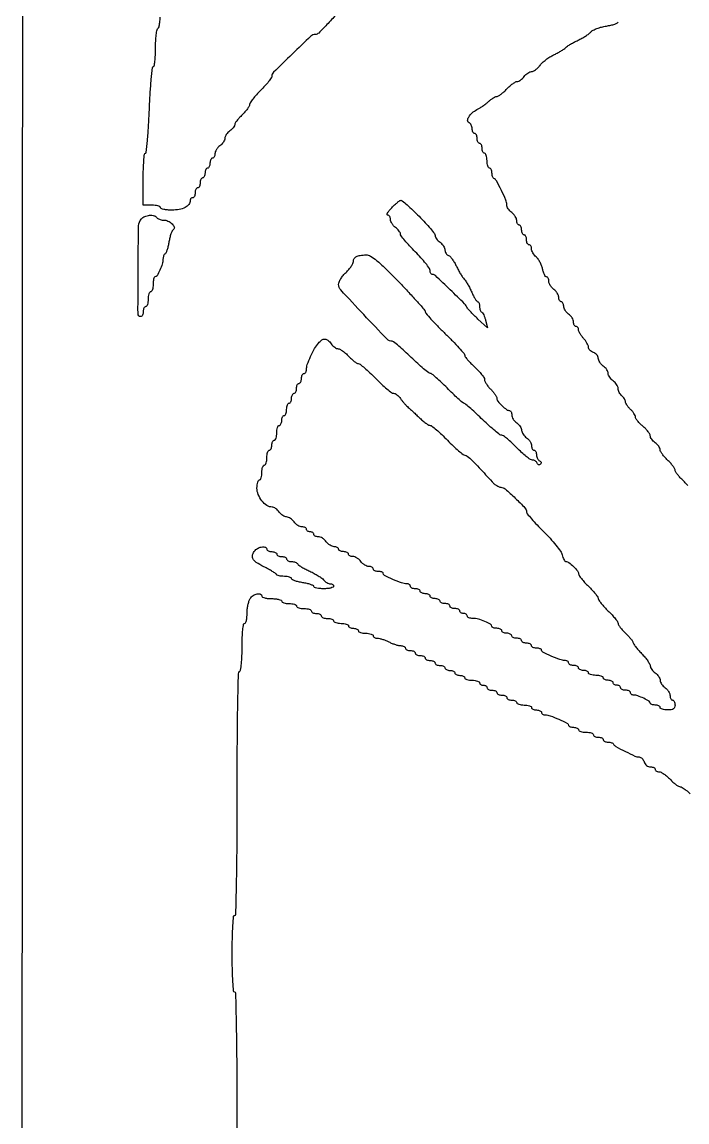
# Model space of a CAD drawing. Extents: x 70 to 555, y 314 to 2123.
# Drawn here: x 70 to 338.9, y 1218.5 to 1663 of the extents above; entities that cross this region are included whole.
import ezdxf

# ---------------------------------------------------------------- set-up
doc = ezdxf.new("R2010")
doc.units = 0

msp = doc.modelspace()

# ---------------------------------------------------------------- linework, layer by layer
for points in [[(70.501511, 1876.502276, 0.000005), (70.25038, 1712.125, 0.000282), (70.057133, 1509.856089, 0.000098), (70, 1218.5, 0.000098), (70.057133, 927.143911, 0.000282)], [(70.25038, 724.875, 0.000005), (70.501511, 560.497724, 0.413763)], [(197.426547, 1666.544268, -0.009033), (193.767175, 1662.505431, -0.008613), (189.953816, 1658.584073, -0.198065), (188.537205, 1658, 0.191099), (186.82822, 1657.322074, 0.003107), (179.218244, 1650.067376, 0.003008), (171.681464, 1642.704432, 0.200381), (171, 1641.07229, -0.157372), (170.789035, 1640.418614, -0.012596), (169.678125, 1638.955939, -0.016056), (168.223718, 1637.253041, -0.011609), (166.5, 1635.447368, 0.013254), (164.776489, 1633.629978, 0.017856), (163.321875, 1631.891307, 0.015032), (162.226467, 1630.391787, 0.151351), (162, 1629.660775, -0.132166), (161.819013, 1628.988037, -0.024774), (161.11875, 1627.907828, -0.024967), (160.148531, 1626.694748, -0.020571), (159, 1625.5, 0.017529), (157.851277, 1624.319506, 0.022289), (156.88125, 1623.14929, 0.021041), (156.170358, 1622.122322, 0.141792), (156, 1621.533668, -0.128273), (155.864866, 1621.015588, -0.039501), (155.4125, 1620.338891, -0.036605), (154.765392, 1619.632183, -0.032936), (154, 1619, 0.046192), (153.234835, 1618.333162, 0.043436), (152.5875, 1617.524124, 0.046457), (152.142914, 1616.700861, 0.100918), (152, 1616, -0.100918), (151.857086, 1615.299139, -0.046457), (151.4125, 1614.475876, -0.043436), (150.765165, 1613.666838, -0.046192), (150, 1613, 0.052224), (149.234851, 1612.316802, 0.045499), (148.5875, 1611.459276, 0.047927), (148.144747, 1610.565449, 0.091287), (148, 1609.779241, -0.054248), (147.925933, 1609.098578, -0.073949), (147.70625, 1608.522652, -0.093597), (147.381567, 1608.136147, -0.173062), (147, 1608, 0.191087), (146.618118, 1607.848523, 0.088204), (146.29375, 1607.4125, 0.068025), (146.073693, 1606.765418, 0.048028), (146, 1606, -0.048028), (145.926307, 1605.234582, -0.068025), (145.70625, 1604.5875, -0.088204), (145.381882, 1604.151477, -0.191087), (145, 1604, 0.191087), (144.618118, 1603.848523, 0.088204), (144.29375, 1603.4125, 0.068025), (144.073693, 1602.765418, 0.048028), (144, 1602, -0.048028), (143.926307, 1601.234582, -0.068025), (143.70625, 1600.5875, -0.088204), (143.381882, 1600.151477, -0.191087), (143, 1600, 0.191087), (142.618118, 1599.848523, 0.088204), (142.29375, 1599.4125, 0.068025), (142.073693, 1598.765418, 0.048028), (142, 1598, -0.048028), (141.926307, 1597.234582, -0.068025), (141.70625, 1596.5875, -0.088204), (141.381882, 1596.151477, -0.191087), (141, 1596, 0.191087), (140.618118, 1595.848523, 0.088204), (140.29375, 1595.4125, 0.068025), (140.073693, 1594.765418, 0.048028), (140, 1594, -0.048028), (139.926307, 1593.234582, -0.068025), (139.70625, 1592.5875, -0.088204), (139.381882, 1592.151477, -0.191087), (139, 1592, 0.106313), (138.618459, 1591.917947, 0.099376), (138.29375, 1591.685268, 0.096076), (138.076077, 1591.337584, 0.09221), (138, 1590.928571, -0.168433), (137.454438, 1589.354992, -0.104597), (135.937696, 1588.090641, -0.076775), (133.567632, 1587.270329, -0.04502), (130.571429, 1587, -0.020614), (128.819271, 1587.07227, -0.03324), (127.342857, 1587.29375, -0.036106), (126.269099, 1587.611297, -0.312373), (126, 1588, 0.277684), (125.767902, 1588.385692, 0.052312), (124.971875, 1588.70625, 0.042582), (123.841111, 1588.927458, 0.027026), (122.5, 1589), (119, 1589), (119, 1599.5, -0.007846), (119.063177, 1603.52597, -0.013022), (119.25804, 1606.915625, -0.006627), (119.526733, 1609.684997, -0.382357), (119.878433, 1610, 0.384844), (120.247919, 1610.333832, 0.002426), (120.712986, 1615.140625, 0.007795), (121.143219, 1620.789903, 0.004696), (121.485924, 1627.5, -0.004771), (121.829641, 1634.21009, -0.007919), (122.262996, 1639.859375, -0.002503), (122.732204, 1644.661304, -0.384527), (123.107491, 1645, 0.364812), (123.461216, 1645.297707, 0.013047), (123.737825, 1647.185789, 0.018588), (123.935752, 1649.588114, 0.011259), (124, 1652.440983, -0.012539), (124.072633, 1655.336795, -0.018327), (124.29375, 1657.877725, -0.014001), (124.605685, 1659.92157, -0.21256), (125, 1660.5, 0.204655), (125.392727, 1661.057756, 0.017258), (125.70625, 1662.828525, 0.020711), (125.927252, 1665.046572, 0.014475)], [(339.11875, 1475.684669, 0.023583), (338.148659, 1476.84317, 0.018793), (337, 1478, -0.019649), (335.851395, 1479.16074, -0.024342), (334.88125, 1480.330998, -0.023816), (334.177485, 1481.368844, -0.137928), (334, 1482, 0.137928), (333.822515, 1482.631156, 0.023816), (333.11875, 1483.669002, 0.024342), (332.148605, 1484.83926, 0.019649), (331, 1486, -0.022526), (329.851562, 1487.174, -0.026729), (328.88125, 1488.384005, -0.027097), (328.186019, 1489.472788, -0.129236), (328, 1490.180451, 0.11021), (327.85928, 1490.811118, 0.044503), (327.4125, 1491.577131, 0.041233), (326.765221, 1492.346572, 0.041141), (326, 1493, -0.040171), (325.234764, 1493.650883, -0.040757), (324.5875, 1494.412814, -0.044039), (324.14021, 1495.168028, -0.11214), (324, 1495.785319, 0.136142), (323.811725, 1496.463967, 0.029614), (323.11875, 1497.475902, 0.028795), (322.14842, 1498.588417, 0.024124), (321, 1499.653454, -0.022589), (319.851495, 1500.712033, -0.027544), (318.88125, 1501.805249, -0.027911), (318.184344, 1502.791845, -0.140714), (318, 1503.433906, 0.109971), (317.865086, 1504.039896, 0.034981), (317.4125, 1504.85272, 0.032994), (316.765392, 1505.714721, 0.031339), (316, 1506.5, -0.030542), (315.234592, 1507.282795, -0.032529), (314.5875, 1508.137424, -0.034438), (314.134173, 1508.939965, -0.111796), (314, 1509.532543, 0.0946), (313.893554, 1510.090122, 0.042261), (313.559375, 1510.761668, 0.039829), (313.073935, 1511.433322, 0.043183), (312.5, 1512, -0.056861), (311.925964, 1512.598578, -0.043468), (311.440625, 1513.365887, -0.044536), (311.109281, 1514.176357, -0.07491), (311, 1514.901685, 0.096415), (310.856175, 1515.640612, 0.04722), (310.4125, 1516.495244, 0.044434), (309.765151, 1517.325868, 0.048899), (309, 1518, -0.046192), (308.234835, 1518.666838, -0.043436), (307.5875, 1519.475876, -0.046457), (307.142914, 1520.299139, -0.100918), (307, 1521, 0.100918), (306.857086, 1521.700861, 0.046457), (306.4125, 1522.524124, 0.043436), (305.765165, 1523.333162, 0.046192), (305, 1524, -0.0504), (304.234852, 1524.678211, -0.044936), (303.5875, 1525.520929, -0.047569), (303.144266, 1526.393169, -0.094047), (303, 1527.153372, 0.105456), (302.850305, 1527.855226, 0.071509), (302.4125, 1528.548833, 0.06739), (301.76448, 1529.129225, 0.072249), (301, 1529.5, -0.062505), (300.235328, 1529.852713, -0.063821), (299.5875, 1530.381423, -0.070382), (299.148819, 1530.998119, -0.120013), (299, 1531.609201, 0.09433), (298.864181, 1532.322709, 0.032113), (298.4125, 1533.281122, 0.030593), (297.765401, 1534.300127, 0.030779), (297, 1535.230375, -0.027562), (296.234554, 1536.148584, -0.028874), (295.5875, 1537.131751, -0.030131), (295.132703, 1538.04033, -0.101307), (295, 1538.688561, 0.07466), (294.92476, 1539.189641, 0.088576), (294.70625, 1539.614765, 0.100668), (294.381353, 1539.898958, 0.130232), (294, 1540, -0.173062), (293.618433, 1540.136147, -0.093597), (293.29375, 1540.522652, -0.073949), (293.074067, 1541.098578, -0.054248), (293, 1541.779241, 0.091287), (292.855253, 1542.565449, 0.047927), (292.4125, 1543.459276, 0.045499), (291.765149, 1544.316802, 0.052224), (291, 1545, -0.052224), (290.234851, 1545.683198, -0.045499), (289.5875, 1546.540724, -0.047927), (289.144747, 1547.434551, -0.091287), (289, 1548.220759, 0.054248), (288.925933, 1548.901422, 0.073949), (288.70625, 1549.477348, 0.093597), (288.381567, 1549.863853, 0.173062), (288, 1550, -0.173062), (287.618433, 1550.136147, -0.093597), (287.29375, 1550.522652, -0.073949), (287.074067, 1551.098578, -0.054248), (287, 1551.779241, 0.091287), (286.855253, 1552.565449, 0.047927), (286.4125, 1553.459276, 0.045499), (285.765149, 1554.316802, 0.052224), (285, 1555, -0.052224), (284.234851, 1555.683198, -0.045499), (283.5875, 1556.540724, -0.047927), (283.144747, 1557.434551, -0.091287), (283, 1558.220759, 0.049765), (282.932066, 1558.901616, 0.069753), (282.72959, 1559.477348, 0.089912), (282.430896, 1559.864768, 0.185758), (282.079455, 1560, -0.239408), (281.678316, 1560.20375, -0.041233), (281.219697, 1560.954411, -0.037074), (280.785712, 1562.004514, -0.025401), (280.445297, 1563.249059, 0.038102), (280.035158, 1564.611666, 0.029706), (279.393217, 1566.019064, 0.030498), (278.632612, 1567.264384, 0.061846), (277.865842, 1568.116354, -0.044399), (277.151902, 1568.856162, -0.039478), (276.548091, 1569.738841, -0.041604), (276.132956, 1570.625525, -0.088912), (276, 1571.367295, 0.059344), (275.925629, 1571.991699, 0.078271), (275.70625, 1572.520393, 0.096675), (275.381426, 1572.874498, 0.160289), (275, 1573, -0.191087), (274.618118, 1573.151477, -0.088204), (274.29375, 1573.5875, -0.068025), (274.073693, 1574.234582, -0.048028), (274, 1575, 0.048028), (273.926307, 1575.765418, 0.068025), (273.70625, 1576.4125, 0.088204), (273.381882, 1576.848523, 0.191087), (273, 1577, -0.191087), (272.618118, 1577.151477, -0.088204), (272.29375, 1577.5875, -0.068025), (272.073693, 1578.234582, -0.048028), (272, 1579, 0.048028), (271.926307, 1579.765418, 0.068025), (271.70625, 1580.4125, 0.088204), (271.381882, 1580.848523, 0.191087), (271, 1581, -0.173062), (270.618433, 1581.136147, -0.093597), (270.29375, 1581.522652, -0.073949), (270.074067, 1582.098578, -0.054248), (270, 1582.779241, 0.091287), (269.855253, 1583.565449, 0.047927), (269.4125, 1584.459276, 0.045499), (268.765149, 1585.316802, 0.052224), (268, 1586, -0.049662), (267.234851, 1586.676203, -0.044694), (266.5875, 1587.512965, -0.047404), (266.144054, 1588.37653, -0.0952), (266, 1589.126258, 0.101034), (265.598614, 1591.092378, 0.013279), (263.815708, 1594.986854, 0.010525), (261.823671, 1598.842051, 0.165125), (260.75, 1599.833333, -0.15923), (260.461515, 1600.093607, -0.049842), (260.220312, 1600.631771, -0.044078), (260.055268, 1601.325242, -0.036404), (260, 1602.083333, 0.050201), (259.926177, 1602.816758, 0.070178), (259.70625, 1603.436979, 0.090315), (259.38175, 1603.854207, 0.184457), (259, 1604, -0.254951), (258.615738, 1604.209557, -0.06271), (258.29375, 1604.88125, -0.048861), (258.072766, 1605.850749, -0.031626), (258, 1607, 0.031626), (257.927234, 1608.149251, 0.048861), (257.70625, 1609.11875, 0.06271), (257.384262, 1609.790443, 0.254951), (257, 1610, -0.191087), (256.618118, 1610.151477, -0.088204), (256.29375, 1610.5875, -0.068025), (256.073693, 1611.234582, -0.048028), (256, 1612, 0.048028), (255.926307, 1612.765418, 0.068025), (255.70625, 1613.4125, 0.088204), (255.381882, 1613.848523, 0.191087), (255, 1614, -0.191087), (254.618118, 1614.151477, -0.088204), (254.29375, 1614.5875, -0.068025), (254.073693, 1615.234582, -0.048028), (254, 1616, 0.048028), (253.926307, 1616.765418, 0.068025), (253.70625, 1617.4125, 0.088204), (253.381882, 1617.848523, 0.191087), (253, 1618, -0.184457), (252.61825, 1618.145793, -0.090315), (252.29375, 1618.563021, -0.070178), (252.073823, 1619.183242, -0.050201), (252, 1619.916667, 0.060526), (251.90684, 1620.683438, 0.060898), (251.632813, 1621.403899, 0.066887), (251.228216, 1621.972225, 0.117948), (250.75, 1622.288097, -0.3227), (250.158549, 1623.157143, -0.127667), (250.581684, 1624.62482, -0.078237), (251.972484, 1626.307185, -0.063672), (253.908946, 1627.622521, 0.023636), (254.930727, 1628.203156, 0.011259), (256.190371, 1629.040248, 0.011133), (257.469995, 1629.975823, 0.015531), (258.568396, 1630.872521, -0.02019), (259.585203, 1631.68694, -0.023394), (260.616995, 1632.375053, -0.023308), (261.533098, 1632.869336, -0.112516), (262.106396, 1633, 0.143438), (262.691372, 1633.171341, 0.021659), (263.700256, 1633.88125, 0.022803), (264.847055, 1634.851285, 0.01794), (266, 1636, -0.022526), (267.174, 1637.148438, -0.026729), (268.384005, 1638.11875, -0.027097), (269.472788, 1638.813981, -0.129236), (270.180451, 1639, 0.11021), (270.811118, 1639.14072, 0.044503), (271.577131, 1639.5875, 0.041233), (272.346572, 1640.234779, 0.041141), (273, 1641, -0.045732), (273.665606, 1641.765168, -0.043254), (274.471003, 1642.4125, -0.046309), (275.288984, 1642.857257, -0.101714), (275.983411, 1643, 0.118386), (276.707145, 1643.173796, 0.040662), (277.630565, 1643.743298, 0.0377), (278.584581, 1644.562098, 0.035524), (279.425536, 1645.530376, -0.045049), (280.409729, 1646.620976, -0.022988), (281.821291, 1647.811449, -0.022639), (283.400342, 1648.913661, -0.031445), (284.912884, 1649.742436, 0.013271), (286.381293, 1650.478993, 0.012786), (287.827175, 1651.301178, 0.012814), (289.062956, 1652.090209, 0.044642), (289.796646, 1652.687278, -0.045787), (290.536492, 1653.28655, -0.0127), (291.800263, 1654.085752, -0.012711), (293.283743, 1654.92156, -0.013005), (294.796646, 1655.674245, 0.018563), (296.324493, 1656.455667, 0.016501), (297.852765, 1657.377769, 0.016797), (299.172471, 1658.29911, 0.047873), (300, 1659.05281, -0.090634), (300.894497, 1659.737962, -0.027883), (302.454687, 1660.429307, -0.026881), (304.321572, 1661.022414, -0.026508), (306.25, 1661.415056, 0.018159), (308.070341, 1661.754156, 0.02829), (309.604688, 1662.190472, 0.027303), (310.743882, 1662.656362, 0.289719), (311, 1663.061273, -0.157165)], [(156.941326, 1195.600093, 0.001281), (157, 1218.5, 0.001281), (156.941326, 1241.399907, 0.00348), (156.745238, 1257.625, 0.00067), (156.482161, 1270.528202, 0.407864), (156, 1271, -0.388296), (155.55227, 1271.409436, -0.006216), (155.266129, 1275.125, -0.011297), (155.062666, 1279.98585, -0.00481), (155, 1286.5, -0.00481), (155.062666, 1293.01415, -0.011297), (155.266129, 1297.875, -0.006216), (155.55227, 1301.590564, -0.388296), (156, 1302, 0.407348), (156.480953, 1302.469784, 0.000767), (156.744892, 1314.485246, 0.003729), (156.941204, 1329.617558, 0.001379), (157, 1350.940983, -0.001421), (157.06008, 1372.075596, -0.003622), (157.258265, 1387.401828, -0.000822), (157.526048, 1399.672883, -0.253681), (158, 1400.5, 0.223356), (158.398282, 1401.110938, 0.009784), (158.707154, 1403.701799, 0.014948), (158.927807, 1406.885615, 0.009825), (159, 1410.559017, -0.00864), (159.066269, 1414.39355, -0.017744), (159.27648, 1417.389754, -0.013538), (159.576531, 1419.639273, -0.368182), (160, 1420, 0.296309), (160.387166, 1420.251525, 0.043614), (160.70625, 1421.178986, 0.03755), (160.927614, 1422.475419, 0.023517), (161, 1424.013569, -0.027091), (161.09122, 1425.695926, -0.023892), (161.364411, 1427.431666, -0.024618), (161.763263, 1428.973675, -0.064065), (162.240547, 1430.013569, -0.107029), (163.443794, 1431.250752, -0.095714), (165.099211, 1431.941324, -0.14643), (166.439328, 1431.825209, -0.307577), (167, 1431, 0.295869), (167.251055, 1430.612873, 0.04382), (168.175, 1430.29375, 0.037669), (169.467056, 1430.07239, 0.023598), (171, 1430, -0.023598), (172.532944, 1429.92761, -0.037669), (173.825, 1429.70625, -0.04382), (174.748945, 1429.387127, -0.295869), (175, 1429, 0.254951), (175.209557, 1428.615738, 0.06271), (175.88125, 1428.29375, 0.048861), (176.850749, 1428.072766, 0.031626), (178, 1428, -0.031626), (179.149251, 1427.927234, -0.048861), (180.11875, 1427.70625, -0.06271), (180.790443, 1427.384262, -0.254951), (181, 1427, 0.254951), (181.209557, 1426.615738, 0.06271), (181.88125, 1426.29375, 0.048861), (182.850749, 1426.072766, 0.031626), (184, 1426, -0.031626), (185.149251, 1425.927234, -0.048861), (186.11875, 1425.70625, -0.06271), (186.790443, 1425.384262, -0.254951), (187, 1425, 0.191087), (187.151477, 1424.618118, 0.088204), (187.5875, 1424.29375, 0.068025), (188.234582, 1424.073693, 0.048028), (189, 1424, -0.048028), (189.765418, 1423.926307, -0.068025), (190.4125, 1423.70625, -0.088204), (190.848523, 1423.381882, -0.191087), (191, 1423, 0.226478), (191.182831, 1422.617064, 0.074992), (191.734375, 1422.29375, 0.057076), (192.542644, 1422.073116, 0.038131), (193.5, 1422, -0.038131), (194.457356, 1421.926884, -0.057076), (195.265625, 1421.70625, -0.074992), (195.817169, 1421.382936, -0.226478), (196, 1421, 0.254951), (196.209557, 1420.615738, 0.06271), (196.88125, 1420.29375, 0.048861), (197.850749, 1420.072766, 0.031626), (199, 1420, -0.031626), (200.149251, 1419.927234, -0.048861), (201.11875, 1419.70625, -0.06271), (201.790443, 1419.384262, -0.254951), (202, 1419, 0.191087), (202.151477, 1418.618118, 0.088204), (202.5875, 1418.29375, 0.068025), (203.234582, 1418.073693, 0.048028), (204, 1418, -0.048028), (204.765418, 1417.926307, -0.068025), (205.4125, 1417.70625, -0.088204), (205.848523, 1417.381882, -0.191087), (206, 1417, 0.254951), (206.209557, 1416.615738, 0.06271), (206.88125, 1416.29375, 0.048861), (207.850749, 1416.072766, 0.031626), (209, 1416, -0.031626), (210.149251, 1415.927234, -0.048861), (211.11875, 1415.70625, -0.06271), (211.790443, 1415.384262, -0.254951), (212, 1415, 0.170265), (212.133974, 1414.617977, 0.093877), (212.514062, 1414.29194, 0.074587), (213.080567, 1414.070324, 0.055175), (213.75, 1413.993839, -0.057552), (214.617584, 1413.890549, -0.020209), (215.827328, 1413.550673, -0.019755), (217.13926, 1413.066113, -0.021857), (218.364307, 1412.493839, 0.023547), (219.599296, 1411.921992, 0.020468), (220.941146, 1411.438815, 0.020972), (222.192688, 1411.102174, 0.055262), (223.114307, 1411, -0.05106), (223.83584, 1410.926125, -0.071004), (224.446078, 1410.70625, -0.091079), (224.856351, 1410.381705, -0.181939), (225, 1410, 0.191087), (225.151477, 1409.618118, 0.088204), (225.5875, 1409.29375, 0.068025), (226.234582, 1409.073693, 0.048028), (227, 1409, -0.048028), (227.765418, 1408.926307, -0.068025), (228.4125, 1408.70625, -0.088204), (228.848523, 1408.381882, -0.191087), (229, 1408, 0.191087), (229.151477, 1407.618118, 0.088204), (229.5875, 1407.29375, 0.068025), (230.234582, 1407.073693, 0.048028), (231, 1407, -0.048028), (231.765418, 1406.926307, -0.068025), (232.4125, 1406.70625, -0.088204), (232.848523, 1406.381882, -0.191087), (233, 1406, 0.191087), (233.151477, 1405.618118, 0.088204), (233.5875, 1405.29375, 0.068025), (234.234582, 1405.073693, 0.048028), (235, 1405, -0.048028), (235.765418, 1404.926307, -0.068025), (236.4125, 1404.70625, -0.088204), (236.848523, 1404.381882, -0.191087), (237, 1404, 0.191087), (237.151477, 1403.618118, 0.088204), (237.5875, 1403.29375, 0.068025), (238.234582, 1403.073693, 0.048028), (239, 1403, -0.048028), (239.765418, 1402.926307, -0.068025), (240.4125, 1402.70625, -0.088204), (240.848523, 1402.381882, -0.191087), (241, 1402, 0.191087), (241.151477, 1401.618118, 0.088204), (241.5875, 1401.29375, 0.068025), (242.234582, 1401.073693, 0.048028), (243, 1401, -0.048028), (243.765418, 1400.926307, -0.068025), (244.4125, 1400.70625, -0.088204), (244.848523, 1400.381882, -0.191087), (245, 1400, 0.191087), (245.151477, 1399.618118, 0.088204), (245.5875, 1399.29375, 0.068025), (246.234582, 1399.073693, 0.048028), (247, 1399, -0.048028), (247.765418, 1398.926307, -0.068025), (248.4125, 1398.70625, -0.088204), (248.848523, 1398.381882, -0.191087), (249, 1398, 0.254951), (249.209557, 1397.615738, 0.06271), (249.88125, 1397.29375, 0.048861), (250.850749, 1397.072766, 0.031626), (252, 1397, -0.031626), (253.149251, 1396.927234, -0.048861), (254.11875, 1396.70625, -0.06271), (254.790443, 1396.384262, -0.254951), (255, 1396, 0.148195), (255.115568, 1395.618646, 0.098894), (255.440625, 1395.29375, 0.082425), (255.926543, 1395.074694, 0.064853), (256.5, 1395, -0.064853), (257.073457, 1394.925306, -0.082425), (257.559375, 1394.70625, -0.098894), (257.884432, 1394.381354, -0.148195), (258, 1394, 0.191087), (258.151477, 1393.618118, 0.088204), (258.5875, 1393.29375, 0.068025), (259.234582, 1393.073693, 0.048028), (260, 1393, -0.048028), (260.765418, 1392.926307, -0.068025), (261.4125, 1392.70625, -0.088204), (261.848523, 1392.381882, -0.191087), (262, 1392, 0.191087), (262.151477, 1391.618118, 0.088204), (262.5875, 1391.29375, 0.068025), (263.234582, 1391.073693, 0.048028), (264, 1391, -0.048028), (264.765418, 1390.926307, -0.068025), (265.4125, 1390.70625, -0.088204), (265.848523, 1390.381882, -0.191087), (266, 1390, 0.191087), (266.151477, 1389.618118, 0.088204), (266.5875, 1389.29375, 0.068025), (267.234582, 1389.073693, 0.048028), (268, 1389, -0.048028), (268.765418, 1388.926307, -0.068025), (269.4125, 1388.70625, -0.088204), (269.848523, 1388.381882, -0.191087), (270, 1388, 0.254951), (270.209557, 1387.615738, 0.06271), (270.88125, 1387.29375, 0.048861), (271.850749, 1387.072766, 0.031626), (273, 1387, -0.031626), (274.149251, 1386.927234, -0.048861), (275.11875, 1386.70625, -0.06271), (275.790443, 1386.384262, -0.254951), (276, 1386, 0.191087), (276.151477, 1385.618118, 0.088204), (276.5875, 1385.29375, 0.068025), (277.234582, 1385.073693, 0.048028), (278, 1385, -0.048028), (278.765418, 1384.926307, -0.068025), (279.4125, 1384.70625, -0.088204), (279.848523, 1384.381882, -0.191087), (280, 1384, 0.147557), (280.115047, 1383.618648, 0.09899), (280.43861, 1383.29375, 0.082645), (280.922317, 1383.074712, 0.065165), (281.49314, 1383, -0.087603), (283.550646, 1382.636724, -0.017411), (287.028085, 1381.230264, -0.01085), (290.482532, 1379.60036, -0.284374), (291, 1378.7641, 0.233749), (291.144808, 1378.471274, 0.071963), (291.5875, 1378.224454, 0.054933), (292.234036, 1378.055794, 0.036372), (293, 1378, -0.048028), (293.765418, 1377.926307, -0.068025), (294.4125, 1377.70625, -0.088204), (294.848523, 1377.381882, -0.191087), (295, 1377, 0.254951), (295.209557, 1376.615738, 0.06271), (295.88125, 1376.29375, 0.048861), (296.850749, 1376.072766, 0.031626), (298, 1376, -0.031626), (299.149251, 1375.927234, -0.048861), (300.11875, 1375.70625, -0.06271), (300.790443, 1375.384262, -0.254951), (301, 1375, 0.191087), (301.151477, 1374.618118, 0.088204), (301.5875, 1374.29375, 0.068025), (302.234582, 1374.073693, 0.048028), (303, 1374, -0.048028), (303.765418, 1373.926307, -0.068025), (304.4125, 1373.70625, -0.088204), (304.848523, 1373.381882, -0.191087), (305, 1373, 0.184457), (305.145793, 1372.61825, 0.090315), (305.563021, 1372.29375, 0.070178), (306.183242, 1372.073823, 0.050201), (306.916667, 1372, -0.036404), (307.674758, 1371.944732, -0.044078), (308.368229, 1371.779687, -0.049842), (308.906393, 1371.538485, -0.15923), (309.166667, 1371.25, 0.163658), (310.075431, 1370.260047, 0.008668), (313.917228, 1368.228826, 0.010876), (317.774161, 1366.378687, 0.106783), (319.527113, 1366, -0.130057), (320.086022, 1365.852119, -0.068833), (320.65862, 1365.4125, -0.061118), (321.157655, 1364.76482, -0.05683), (321.5, 1364, 0.081113), (321.887511, 1363.235622, 0.069591), (322.516015, 1362.5875, 0.071315), (323.281172, 1362.149993, 0.094537), (324.067388, 1362, -0.04977), (324.806935, 1361.926202, -0.069758), (325.432295, 1361.70625, -0.089917), (325.853109, 1361.381774, -0.185742), (326, 1361, 0.157245), (326.122988, 1360.618598, 0.097302), (326.469645, 1360.29375, 0.079313), (326.987407, 1360.074449, 0.060662), (327.59879, 1360, -0.11967), (328.397713, 1359.806008, -0.030479), (329.551147, 1359.11875, -0.029295), (330.809723, 1358.14827, -0.026005), (332, 1357, 0.021338), (333.171849, 1355.848207, 0.025296), (334.375416, 1354.867907, 0.02537), (335.456275, 1354.156346, 0.125101), (336.15121, 1353.954578, -0.141027), (336.911166, 1353.707898, -0.015212), (338.425668, 1352.61637, -0.017727), (340.178101, 1351.168943, -0.013398)]]:
    msp.add_lwpolyline(points, format="xyb")
for points in [[(230.518519, 1584.518519, -0.009319), (233.001687, 1581.941025, -0.013371), (235.096065, 1579.559755, -0.009162), (236.733667, 1577.519379, -0.166), (237, 1576.739278, 0.114829), (237.139465, 1576.140015, 0.043362), (237.5875, 1575.399289, 0.040084), (238.234741, 1574.64746, 0.038861), (239, 1574, -0.049322), (239.76515, 1573.324722, -0.044579), (240.4125, 1572.490704, -0.047323), (240.856047, 1571.631132, -0.09574), (241, 1570.88623, 0.077811), (241.106487, 1570.2061, 0.065114), (241.418426, 1569.544637, 0.066742), (241.879854, 1569.001227, 0.092036), (242.424428, 1568.667373, -0.116093), (243.088449, 1568.215467, -0.02671), (243.955548, 1567.162033, -0.026204), (244.847504, 1565.809118, -0.022958), (245.636488, 1564.310384, 0.013335), (246.419819, 1562.750291, 0.012828), (247.294914, 1561.213552, 0.012861), (248.135206, 1559.899766, 0.044625), (248.771903, 1559.118728, -0.048648), (249.401413, 1558.333719, -0.014032), (250.216116, 1557.006766, -0.013973), (251.055115, 1555.451154, -0.014464), (251.795743, 1553.868728, 0.015545), (252.493402, 1552.386465, 0.022933), (253.203913, 1551.136439, 0.019665), (253.852844, 1550.192039, 0.236632), (254.2359, 1550, -0.227011), (254.528517, 1549.859927, -0.074773), (254.775546, 1549.436979, -0.056918), (254.944137, 1548.817312, -0.038), (255, 1548.083333, 0.041109), (255.062428, 1547.325314, 0.048796), (255.248304, 1546.631771, 0.055888), (255.520759, 1546.096771, 0.15433), (255.845291, 1545.833333, -0.161226), (256.21725, 1545.523001, -0.028731), (256.656006, 1544.716667, -0.028459), (257.077658, 1543.673071, -0.02229), (257.418165, 1542.5), (258.145748, 1539.5), (254.336737, 1543, -0.006554), (252.850196, 1544.402319, -0.008655), (251.535115, 1545.720747, -0.006549), (250.472967, 1546.852409, -0.080017), (250.148123, 1547.347222, 0.092067), (248.87551, 1549.188154, 0.003849), (243.15199, 1554.789682, 0.002226), (237.128511, 1560.543174, 0.191808), (235.981481, 1561, -0.158238), (235.607135, 1561.121514, -0.097102), (235.28831, 1561.464125, -0.078973), (235.073046, 1561.975786, -0.060228), (235, 1562.58, 0.15511), (234.710643, 1563.490304, 0.013509), (233.2375, 1565.458375, 0.016738), (231.298186, 1567.746637, 0.012221), (229, 1570.16, -0.009302), (226.701292, 1572.545871, -0.013351), (224.7625, 1574.749777, -0.009137), (223.246273, 1576.63818, -0.166062), (223, 1577.359241, 0.120964), (222.862382, 1577.919759, 0.041694), (222.4125, 1578.629651, 0.038518), (221.765316, 1579.359864, 0.036037), (221, 1580, -0.052224), (220.234851, 1580.683198, -0.045499), (219.5875, 1581.540724, -0.047927), (219.144747, 1582.434551, -0.091287), (219, 1583.220759, 0.064906), (218.911327, 1583.900969, 0.082462), (218.651292, 1584.477348, 0.098911), (218.26561, 1584.862916, 0.148086), (217.812909, 1585, -0.459527), (217.600246, 1585.247769, -0.090266), (217.818817, 1585.88125, -0.043494), (218.478604, 1586.847277, -0.01946), (219.5, 1588, -0.013405), (220.661492, 1589.14903, -0.018161), (221.774123, 1590.11875, -0.015268), (222.735302, 1590.849479, -0.156123), (223.20561, 1591, -0.178695), (223.733275, 1590.805197, -0.004471), (225.69674, 1589.096065, -0.009064), (227.974433, 1587.002399, -0.005987)], [(124.5, 1584, 0.114387), (124.880593, 1583.616319, 0.049632), (125.527632, 1583.29375, 0.045587), (126.314801, 1583.074046, 0.045298), (127.130446, 1583, -0.107399), (128.99636, 1582.59453, -0.083011), (130.726008, 1581.427406, -0.124753), (131.564581, 1580.099722, -0.345974), (131.209181, 1579.129281, 0.141813), (130.735435, 1578.605703, 0.026232), (130.222321, 1577.396377, 0.026275), (129.757142, 1575.872554, 0.021299), (129.41565, 1574.197869, -0.01667), (129.092386, 1572.534062, -0.021959), (128.681397, 1571.044118, -0.020149), (128.244875, 1569.860597, -0.157169), (127.868648, 1569.41882, 0.114081), (127.535376, 1569.088629, 0.049699), (127.255165, 1568.528066, 0.045663), (127.064323, 1567.846384, 0.045458), (127, 1567.140348, -0.076924), (126.70595, 1565.24035, -0.030124), (125.750613, 1562.757557, -0.023691), (124.589288, 1560.498936, -0.265512), (123.75, 1560.007802, 0.293605), (123.459613, 1559.816901, 0.043455), (123.220313, 1559.121042, 0.037521), (123.054307, 1558.15025, 0.023593), (123, 1557, -0.031626), (122.927234, 1555.850749, -0.048861), (122.70625, 1554.88125, -0.06271), (122.384262, 1554.209557, -0.254951), (122, 1554, 0.254951), (121.615738, 1553.790443, 0.06271), (121.29375, 1553.11875, 0.048861), (121.072766, 1552.149251, 0.031626), (121, 1551, -0.031626), (120.927234, 1549.850749, -0.048861), (120.70625, 1548.88125, -0.06271), (120.384262, 1548.209557, -0.254951), (120, 1548, 0.191087), (119.618118, 1547.848523, 0.088204), (119.29375, 1547.4125, 0.068025), (119.073693, 1546.765418, 0.048028), (119, 1546, -0.048028), (118.926307, 1545.234582, -0.068025), (118.70625, 1544.5875, -0.088204), (118.381882, 1544.151477, -0.191087), (118, 1544, -0.413865), (116.90031, 1545.098382, -0.00188), (116.946513, 1563.080405, -0.002784), (117.155887, 1580.680621, -0.177952), (118.25, 1583.504169, -0.11985), (119.631561, 1584.47046, -0.073283), (121.58034, 1584.917453, -0.078421), (123.428132, 1584.774232, -0.198379)], [(222.330309, 1557.990383, -0.004337), (226.4198, 1553.696696, -0.006729), (229.865778, 1549.914464, -0.00256), (232.749375, 1546.628913, -0.180734), (233, 1545.958208, 0.182078), (233.242817, 1545.31352, 0.004644), (235.35, 1542.957526, 0.009313), (237.934182, 1540.225637, 0.00615), (241, 1537.179052, -0.006583), (244.065702, 1534.127305, -0.0099), (246.65, 1531.379339, -0.005213), (248.744348, 1529.012951, -0.180437), (249, 1528.32759, 0.161269), (249.2028, 1527.71518, 0.01616), (250.175, 1526.492799, 0.018986), (251.467959, 1525.08294, 0.013986), (253, 1523.618965, -0.018529), (254.531603, 1522.128562, -0.023528), (255.825, 1520.63871, -0.022548), (256.769612, 1519.323344, -0.145439), (257, 1518.548057, 0.111142), (257.163389, 1517.822093, 0.030184), (257.734375, 1516.784571, 0.028981), (258.543149, 1515.655029, 0.02652), (259.5, 1514.590909, -0.021612), (260.457036, 1513.547358, -0.025505), (261.265625, 1512.4792, -0.025656), (261.845883, 1511.523496, -0.124224), (262, 1510.91275, 0.174423), (262.422148, 1509.739438, 0.029639), (264.068576, 1507.972128, 0.030116), (265.918341, 1506.409914, 0.161663), (267.15301, 1506, -0.198813), (267.476612, 1505.866032, -0.085579), (267.751197, 1505.477348, -0.065558), (267.937703, 1504.901793, -0.045642), (268, 1504.220759, 0.091287), (268.144747, 1503.434551, 0.047927), (268.5875, 1502.540724, 0.045499), (269.234851, 1501.683198, 0.052224), (270, 1501, -0.046192), (270.765165, 1500.333162, -0.043436), (271.4125, 1499.524124, -0.046457), (271.857086, 1498.700861, -0.100918), (272, 1498, 0.100918), (272.142914, 1497.299139, 0.046457), (272.5875, 1496.475876, 0.043436), (273.234835, 1495.666838, 0.046192), (274, 1495, -0.052224), (274.765149, 1494.316802, -0.045499), (275.4125, 1493.459276, -0.047927), (275.855253, 1492.565449, -0.091287), (276, 1491.779241, 0.054248), (276.074067, 1491.098578, 0.073949), (276.29375, 1490.522652, 0.093597), (276.618433, 1490.136147, 0.173062), (277, 1490, -0.184457), (277.38175, 1489.854207, -0.090315), (277.70625, 1489.436979, -0.070178), (277.926177, 1488.816758, -0.050201), (278, 1488.083333, 0.06058), (278.093168, 1487.317185, 0.061209), (278.367188, 1486.598549, 0.067324), (278.771802, 1486.032984, 0.118634), (279.25, 1485.720238, -0.083441), (279.68169, 1485.47904, -0.158535), (279.897651, 1485.149648, -0.168297), (279.872012, 1484.770915, -0.096381), (279.613095, 1484.386905, -0.096381), (279.229085, 1484.127988, -0.168297), (278.850352, 1484.102349, -0.158535), (278.52096, 1484.31831, -0.083441), (278.279762, 1484.75, 0.094921), (277.998311, 1485.227837, 0.068612), (277.529254, 1485.632812, 0.066537), (276.951486, 1485.906458, 0.077517), (276.351743, 1486, -0.151604), (275.520118, 1486.258087, -0.016263), (273.874762, 1487.46875, -0.01883), (271.97337, 1489.085064, -0.014092), (270, 1491, 0.011149), (268.04931, 1492.915343, 0.0156), (266.217145, 1494.53125, 0.011889), (264.643435, 1495.772372, 0.162409), (263.961132, 1496, -0.165198), (263.246501, 1496.242735, -0.007879), (261.238145, 1497.835938, -0.012205), (258.892467, 1499.855385, -0.00842), (256.332565, 1502.25, 0.005209), (253.774928, 1504.673476, 0.007283), (251.43535, 1506.781942, 0.004651), (249.436107, 1508.499021, 0.090726), (248.732476, 1508.901293, -0.094387), (248.044397, 1509.30133, -0.005638), (246.240841, 1510.902765, -0.008307), (244.133585, 1512.881665, -0.006026), (241.851499, 1515.151293, 0.008272), (239.577909, 1517.392254, 0.012098), (237.497657, 1519.281942, 0.007596), (235.713178, 1520.779044, 0.172392), (235.091373, 1521, -0.169694), (234.452978, 1521.223088, -0.005903), (232.38542, 1522.909375, -0.010413), (229.975686, 1525.009306, -0.007024), (227.311098, 1527.5, 0.005977), (224.657412, 1529.990932, 0.009017), (222.281614, 1532.090625, 0.004507), (220.236198, 1533.802072, 0.173645), (219.683461, 1534, -0.203591), (217.60899, 1534.881211, -0.002943), (208.164294, 1544.787902, -0.003107), (198.873574, 1554.772223, -0.187972), (198, 1557.013801, -0.105224), (198.202586, 1557.965789, -0.033992), (198.88125, 1559.246438, -0.032175), (199.85191, 1560.607241, -0.031047), (201, 1561.849565, 0.024829), (202.148311, 1563.061561, 0.028265), (203.11875, 1564.332137, 0.029193), (203.808078, 1565.488981, 0.120328), (204, 1566.27493, -0.134816), (204.314884, 1567.421528, -0.139537), (205.168309, 1568.228583, -0.085352), (206.695474, 1568.717613, -0.027263), (209.080309, 1568.921053, -0.1442), (210.866926, 1568.453723, -0.036894), (213.332438, 1566.708344, -0.022512), (216.815309, 1563.561289, -0.005318)], [(195, 1533, 0.041141), (195.653428, 1532.234779, 0.041233), (196.422869, 1531.5875, 0.044503), (197.188882, 1531.14072, 0.11021), (197.819549, 1531, -0.129236), (198.527212, 1530.813981, -0.027097), (199.615995, 1530.11875, -0.026729), (200.826, 1529.148438, -0.022526), (202, 1528, 0.018953), (203.157557, 1526.851351, 0.023726), (204.318246, 1525.88125, 0.022956), (205.344167, 1525.17509, 0.140141), (205.95659, 1525, -0.169131), (206.651331, 1524.758075, -0.008848), (208.501687, 1523.2375, -0.013164), (210.659809, 1521.298768, -0.009123), (213, 1519, 0.010536), (215.353191, 1516.701491, 0.014866), (217.551321, 1514.7625, 0.010968), (219.437329, 1513.264688, 0.163751), (220.223861, 1513, -0.119052), (220.839246, 1512.851368, -0.04412), (221.598472, 1512.373085, -0.040612), (222.367872, 1511.682425, -0.038692), (223.029241, 1510.865822, 0.014471), (223.687842, 1509.966966, 0.011368), (224.451138, 1509.030786, 0.011532), (225.20117, 1508.192376, 0.027579), (225.804422, 1507.615822, -0.008042), (226.518125, 1506.985152, -0.001748), (227.728017, 1505.873085, -0.001822), (229.119045, 1504.576086, -0.001744), (230.521089, 1503.25, 0.014734), (231.90739, 1502.005412, 0.019186), (233.250796, 1500.954688, 0.017095), (234.413939, 1500.17388, 0.14016), (235.022047, 1500, -0.171099), (235.682626, 1499.767134, -0.008089), (237.520915, 1498.2375, -0.012524), (239.664513, 1496.298865, -0.008609), (242, 1494, 0.008963), (244.338725, 1491.701202, 0.012966), (246.492324, 1489.7625, 0.00861), (248.338868, 1488.239151, 0.169743), (249.023021, 1488, -0.177645), (250.016138, 1487.635657, -0.017638), (251.923323, 1485.8994, -0.012519), (254.829519, 1482.914079, -0.002304), (260.025511, 1477.25, 0.032847), (260.91809, 1476.388965, 0.033778), (261.907814, 1475.660938, 0.035865), (262.848297, 1475.153259, 0.106218), (263.561592, 1475, -0.181141), (265.336408, 1474.335201, -0.012064), (269.418344, 1470.601134, -0.011729), (273.325501, 1466.66963, -0.192018), (274, 1464.978042, 0.175021), (274.240046, 1464.313285, 0.006392), (276.0092, 1462.237625, 0.011002), (278.218935, 1459.820642, 0.007426), (280.839831, 1457.15796, -0.013797), (283.508297, 1454.37696, -0.01629), (285.869982, 1451.599, -0.015264), (287.700243, 1449.148341, -0.091516), (288.358883, 1447.706234, 0.027031), (288.679449, 1446.669761, 0.038554), (289.08179, 1445.794956, 0.043385), (289.502466, 1445.173218, 0.226042), (289.866042, 1445, -0.162723), (291.100204, 1444.587423, -0.030381), (292.941841, 1443.017314, -0.03001), (294.577765, 1441.240264, -0.172705), (295, 1440.054304, 0.151526), (295.209416, 1439.379149, 0.016989), (296.175, 1438.070021, 0.019394), (297.468087, 1436.560305, 0.014587), (299, 1435, -0.013942), (300.53198, 1433.443644, -0.018723), (301.825, 1431.945931, -0.016055), (302.795164, 1430.650039, -0.153828), (303, 1430, 0.153828), (303.204836, 1429.349961, 0.016055), (304.175, 1428.054069, 0.018723), (305.46802, 1426.556356, 0.013942), (307, 1425, -0.014184), (308.531954, 1423.442162, -0.018977), (309.825, 1421.939941, -0.016407), (310.793412, 1420.639114, -0.15296), (311, 1419.97961, 0.138962), (311.176379, 1419.357236, 0.023416), (311.88125, 1418.325009, 0.024055), (312.851375, 1417.159244, 0.019322), (314, 1416, -0.013877), (315.149629, 1414.864735, -0.018681), (316.121298, 1413.771459, -0.015964), (316.852235, 1412.824372, -0.155011), (317.008674, 1412.34879, 0.151894), (317.170233, 1411.847373, 0.011106), (318.040377, 1410.667379, 0.014691), (319.170655, 1409.289471, 0.010572), (320.508674, 1407.816754, -0.016822), (321.845497, 1406.307884, -0.02114), (322.974423, 1404.820075, -0.019846), (323.802016, 1403.520747, -0.132632), (324, 1402.787513, 0.112015), (324.140243, 1402.169364, 0.04407), (324.5875, 1401.413458, 0.040788), (325.234765, 1400.651046, 0.040233), (326, 1400, -0.046192), (326.765165, 1399.333162, -0.043436), (327.4125, 1398.524124, -0.046457), (327.857086, 1397.700861, -0.100918), (328, 1397, 0.100918), (328.142914, 1396.299139, 0.046457), (328.5875, 1395.475876, 0.043436), (329.234835, 1394.666838, 0.046192), (330, 1394, -0.052224), (330.765149, 1393.316802, -0.045499), (331.4125, 1392.459276, -0.047927), (331.855253, 1391.565449, -0.091287), (332, 1390.779241, 0.054248), (332.074067, 1390.098578, 0.073949), (332.29375, 1389.522652, 0.093597), (332.618433, 1389.136147, 0.173062), (333, 1389, -0.191087), (333.381882, 1388.848523, -0.088204), (333.70625, 1388.4125, -0.068025), (333.926307, 1387.765418, -0.048028), (334, 1387, -0.081208), (333.840542, 1386.024683, -0.166173), (333.375, 1385.416667, -0.116834), (332.500917, 1385.092253, -0.030703), (331, 1385, -0.031626), (329.850749, 1385.072766, -0.048861), (328.88125, 1385.29375, -0.06271), (328.209557, 1385.615738, -0.254951), (328, 1386, 0.191087), (327.848523, 1386.381882, 0.088204), (327.4125, 1386.70625, 0.068025), (326.765418, 1386.926307, 0.048028), (326, 1387, -0.035668), (325.233454, 1387.054752, -0.053772), (324.585208, 1387.220313, -0.069969), (324.139048, 1387.462433, -0.235061), (323.992198, 1387.75, 0.262796), (323.543235, 1388.526241, 0.020084), (321.332808, 1389.711774, 0.026575), (318.968163, 1390.708728, 0.08668), (317.300635, 1391, -0.07531), (316.803702, 1391.075275, -0.08893), (316.382062, 1391.29375, -0.100706), (316.100198, 1391.618643, -0.129178), (316, 1392, 0.191087), (315.848523, 1392.381882, 0.088204), (315.4125, 1392.70625, 0.068025), (314.765418, 1392.926307, 0.048028), (314, 1393, -0.048028), (313.234582, 1393.073693, -0.068025), (312.5875, 1393.29375, -0.088204), (312.151477, 1393.618118, -0.191087), (312, 1394, 0.148195), (311.884432, 1394.381354, 0.098894), (311.559375, 1394.70625, 0.082425), (311.073457, 1394.925306, 0.064853), (310.5, 1395, -0.064853), (309.926543, 1395.074694, -0.082425), (309.440625, 1395.29375, -0.098894), (309.115568, 1395.618646, -0.148195), (309, 1396, 0.191087), (308.848523, 1396.381882, 0.088204), (308.4125, 1396.70625, 0.068025), (307.765418, 1396.926307, 0.048028), (307, 1397, -0.048028), (306.234582, 1397.073693, -0.068025), (305.5875, 1397.29375, -0.088204), (305.151477, 1397.618118, -0.191087), (305, 1398, 0.254951), (304.790443, 1398.384262, 0.06271), (304.11875, 1398.70625, 0.048861), (303.149251, 1398.927234, 0.031626), (302, 1399, -0.031626), (300.850749, 1399.072766, -0.048861), (299.88125, 1399.29375, -0.06271), (299.209557, 1399.615738, -0.254951), (299, 1400, 0.191087), (298.848523, 1400.381882, 0.088204), (298.4125, 1400.70625, 0.068025), (297.765418, 1400.926307, 0.048028), (297, 1401, -0.048028), (296.234582, 1401.073693, -0.068025), (295.5875, 1401.29375, -0.088204), (295.151477, 1401.618118, -0.191087), (295, 1402, 0.191087), (294.848523, 1402.381882, 0.088204), (294.4125, 1402.70625, 0.068025), (293.765418, 1402.926307, 0.048028), (293, 1403, -0.048028), (292.234582, 1403.073693, -0.068025), (291.5875, 1403.29375, -0.088204), (291.151477, 1403.618118, -0.191087), (291, 1404, 0.147557), (290.884953, 1404.381352, 0.09899), (290.56139, 1404.70625, 0.082645), (290.077683, 1404.925288, 0.065165), (289.50686, 1405, -0.087603), (287.449354, 1405.363276, -0.017411), (283.971915, 1406.769736, -0.01085), (280.517468, 1408.39964, -0.284374), (280, 1409.2359, 0.233749), (279.855192, 1409.528726, 0.071963), (279.4125, 1409.775546, 0.054933), (278.765964, 1409.944206, 0.036372), (278, 1410, -0.048028), (277.234582, 1410.073693, -0.068025), (276.5875, 1410.29375, -0.088204), (276.151477, 1410.618118, -0.191087), (276, 1411, 0.191087), (275.848523, 1411.381882, 0.088204), (275.4125, 1411.70625, 0.068025), (274.765418, 1411.926307, 0.048028), (274, 1412, -0.048028), (273.234582, 1412.073693, -0.068025), (272.5875, 1412.29375, -0.088204), (272.151477, 1412.618118, -0.191087), (272, 1413, 0.191087), (271.848523, 1413.381882, 0.088204), (271.4125, 1413.70625, 0.068025), (270.765418, 1413.926307, 0.048028), (270, 1414, -0.048028), (269.234582, 1414.073693, -0.068025), (268.5875, 1414.29375, -0.088204), (268.151477, 1414.618118, -0.191087), (268, 1415, 0.191087), (267.848523, 1415.381882, 0.088204), (267.4125, 1415.70625, 0.068025), (266.765418, 1415.926307, 0.048028), (266, 1416, -0.048028), (265.234582, 1416.073693, -0.068025), (264.5875, 1416.29375, -0.088204), (264.151477, 1416.618118, -0.191087), (264, 1417, 0.191087), (263.848523, 1417.381882, 0.088204), (263.4125, 1417.70625, 0.068025), (262.765418, 1417.926307, 0.048028), (262, 1418, -0.035668), (261.233454, 1418.054752, -0.053772), (260.585208, 1418.220313, -0.069969), (260.139048, 1418.462433, -0.235061), (259.992198, 1418.75, 0.268694), (259.454261, 1419.65687, 0.027665), (257.129987, 1420.794285, 0.033466), (254.48965, 1421.707165, 0.066591), (252.300635, 1422, -0.041543), (251.419806, 1422.073311, -0.061063), (250.675812, 1422.29375, -0.08026), (250.170897, 1422.617529, -0.213251), (250, 1423, 0.148195), (249.884432, 1423.381354, 0.098894), (249.559375, 1423.70625, 0.082425), (249.073457, 1423.925306, 0.064853), (248.5, 1424, -0.064853), (247.926543, 1424.074694, -0.082425), (247.440625, 1424.29375, -0.098894), (247.115568, 1424.618646, -0.148195), (247, 1425, 0.191087), (246.848523, 1425.381882, 0.088204), (246.4125, 1425.70625, 0.068025), (245.765418, 1425.926307, 0.048028), (245, 1426, -0.048028), (244.234582, 1426.073693, -0.068025), (243.5875, 1426.29375, -0.088204), (243.151477, 1426.618118, -0.191087), (243, 1427, 0.191087), (242.848523, 1427.381882, 0.088204), (242.4125, 1427.70625, 0.068025), (241.765418, 1427.926307, 0.048028), (241, 1428, -0.048028), (240.234582, 1428.073693, -0.068025), (239.5875, 1428.29375, -0.088204), (239.151477, 1428.618118, -0.191087), (239, 1429, 0.191087), (238.848523, 1429.381882, 0.088204), (238.4125, 1429.70625, 0.068025), (237.765418, 1429.926307, 0.048028), (237, 1430, -0.048028), (236.234582, 1430.073693, -0.068025), (235.5875, 1430.29375, -0.088204), (235.151477, 1430.618118, -0.191087), (235, 1431, 0.191087), (234.848523, 1431.381882, 0.088204), (234.4125, 1431.70625, 0.068025), (233.765418, 1431.926307, 0.048028), (233, 1432, -0.048028), (232.234582, 1432.073693, -0.068025), (231.5875, 1432.29375, -0.088204), (231.151477, 1432.618118, -0.191087), (231, 1433, 0.191087), (230.848523, 1433.381882, 0.088204), (230.4125, 1433.70625, 0.068025), (229.765418, 1433.926307, 0.048028), (229, 1434, -0.048028), (228.234582, 1434.073693, -0.068025), (227.5875, 1434.29375, -0.088204), (227.151477, 1434.618118, -0.191087), (227, 1435, 0.147557), (226.884953, 1435.381352, 0.09899), (226.56139, 1435.70625, 0.082645), (226.077683, 1435.925288, 0.065165), (225.50686, 1436, -0.087603), (223.449354, 1436.363276, -0.017411), (219.971915, 1437.769736, -0.01085), (216.517468, 1439.39964, -0.284374), (216, 1440.2359, 0.233749), (215.855192, 1440.528726, 0.071963), (215.4125, 1440.775546, 0.054933), (214.765964, 1440.944206, 0.036372), (214, 1441, -0.048028), (213.234582, 1441.073693, -0.068025), (212.5875, 1441.29375, -0.088204), (212.151477, 1441.618118, -0.191087), (212, 1442, 0.173062), (211.863853, 1442.381567, 0.093597), (211.477348, 1442.70625, 0.073949), (210.901422, 1442.925933, 0.054248), (210.220759, 1443, -0.091287), (209.434551, 1443.144747, -0.047927), (208.540724, 1443.5875, -0.045499), (207.683198, 1444.234851, -0.052224), (207, 1445, 0.052224), (206.316802, 1445.765149, 0.045499), (205.459276, 1446.4125, 0.047927), (204.565449, 1446.855253, 0.091287), (203.779241, 1447, -0.054248), (203.098578, 1447.074067, -0.073949), (202.522652, 1447.29375, -0.093597), (202.136147, 1447.618433, -0.173062), (202, 1448, 0.191087), (201.848523, 1448.381882, 0.088204), (201.4125, 1448.70625, 0.068025), (200.765418, 1448.926307, 0.048028), (200, 1449, -0.048028), (199.234582, 1449.073693, -0.068025), (198.5875, 1449.29375, -0.088204), (198.151477, 1449.618118, -0.191087), (198, 1450, 0.173062), (197.863853, 1450.381567, 0.093597), (197.477348, 1450.70625, 0.073949), (196.901422, 1450.925933, 0.054248), (196.220759, 1451, -0.091287), (195.434551, 1451.144747, -0.047927), (194.540724, 1451.5875, -0.045499), (193.683198, 1452.234851, -0.052224), (193, 1453, 0.052224), (192.316802, 1453.765149, 0.045499), (191.459276, 1454.4125, 0.047927), (190.565449, 1454.855253, 0.091287), (189.779241, 1455, -0.054248), (189.098578, 1455.074067, -0.073949), (188.522652, 1455.29375, -0.093597), (188.136147, 1455.618433, -0.173062), (188, 1456, 0.148195), (187.884432, 1456.381354, 0.098894), (187.559375, 1456.70625, 0.082425), (187.073457, 1456.925306, 0.064853), (186.5, 1457, -0.064853), (185.926543, 1457.074694, -0.082425), (185.440625, 1457.29375, -0.098894), (185.115568, 1457.618646, -0.148195), (185, 1458, 0.173062), (184.863853, 1458.381567, 0.093597), (184.477348, 1458.70625, 0.073949), (183.901422, 1458.925933, 0.054248), (183.220759, 1459, -0.091287), (182.434551, 1459.144747, -0.047927), (181.540724, 1459.5875, -0.045499), (180.683198, 1460.234851, -0.052224), (180, 1461, 0.046192), (179.333162, 1461.765165, 0.043436), (178.524124, 1462.4125, 0.046457), (177.700861, 1462.857086, 0.100918), (177, 1463, -0.100918), (176.299139, 1463.142914, -0.046457), (175.475876, 1463.5875, -0.043436), (174.666838, 1464.234835, -0.046192), (174, 1465, 0.043583), (173.340122, 1465.765189, 0.042355), (172.551646, 1466.4125, 0.04554), (171.758168, 1466.858129, 0.105564), (171.093692, 1467, -0.151422), (169.032127, 1467.638984, -0.074784), (167.006797, 1469.527334, -0.070589), (165.511685, 1472.078205, -0.09761), (165, 1474.674314, -0.028469), (165.07261, 1475.948541, -0.044591), (165.29375, 1477.02308, -0.055712), (165.614811, 1477.775322, -0.270333), (166, 1478, 0.254951), (166.384262, 1478.209557, 0.06271), (166.70625, 1478.88125, 0.048861), (166.927234, 1479.850749, 0.031626), (167, 1481, -0.031626), (167.072766, 1482.149251, -0.048861), (167.29375, 1483.11875, -0.06271), (167.615738, 1483.790443, -0.254951), (168, 1484, 0.254951), (168.384262, 1484.209557, 0.06271), (168.70625, 1484.88125, 0.048861), (168.927234, 1485.850749, 0.031626), (169, 1487, -0.031626), (169.072766, 1488.149251, -0.048861), (169.29375, 1489.11875, -0.06271), (169.615738, 1489.790443, -0.254951), (170, 1490, 0.191087), (170.381882, 1490.151477, 0.088204), (170.70625, 1490.5875, 0.068025), (170.926307, 1491.234582, 0.048028), (171, 1492, -0.048028), (171.073693, 1492.765418, -0.068025), (171.29375, 1493.4125, -0.088204), (171.618118, 1493.848523, -0.191087), (172, 1494, 0.254951), (172.384262, 1494.209557, 0.06271), (172.70625, 1494.88125, 0.048861), (172.927234, 1495.850749, 0.031626), (173, 1497, -0.031626), (173.072766, 1498.149251, -0.048861), (173.29375, 1499.11875, -0.06271), (173.615738, 1499.790443, -0.254951), (174, 1500, 0.191087), (174.381882, 1500.151477, 0.088204), (174.70625, 1500.5875, 0.068025), (174.926307, 1501.234582, 0.048028), (175, 1502, -0.048028), (175.073693, 1502.765418, -0.068025), (175.29375, 1503.4125, -0.088204), (175.618118, 1503.848523, -0.191087), (176, 1504, 0.226478), (176.382936, 1504.182831, 0.074992), (176.70625, 1504.734375, 0.057076), (176.926884, 1505.542644, 0.038131), (177, 1506.5, -0.038131), (177.073116, 1507.457356, -0.057076), (177.29375, 1508.265625, -0.074992), (177.617064, 1508.817169, -0.226478), (178, 1509, 0.191087), (178.381882, 1509.151477, 0.088204), (178.70625, 1509.5875, 0.068025), (178.926307, 1510.234582, 0.048028), (179, 1511, -0.048028), (179.073693, 1511.765418, -0.068025), (179.29375, 1512.4125, -0.088204), (179.618118, 1512.848523, -0.191087), (180, 1513, 0.191087), (180.381882, 1513.151477, 0.088204), (180.70625, 1513.5875, 0.068025), (180.926307, 1514.234582, 0.048028), (181, 1515, -0.048028), (181.073693, 1515.765418, -0.068025), (181.29375, 1516.4125, -0.088204), (181.618118, 1516.848523, -0.191087), (182, 1517, 0.191087), (182.381882, 1517.151477, 0.088204), (182.70625, 1517.5875, 0.068025), (182.926307, 1518.234582, 0.048028), (183, 1519, -0.048028), (183.073693, 1519.765418, -0.068025), (183.29375, 1520.4125, -0.088204), (183.618118, 1520.848523, -0.191087), (184, 1521, 0.157252), (184.381402, 1521.122994, 0.0973), (184.70625, 1521.469668, 0.07931), (184.925551, 1521.987457, 0.060659), (185, 1522.598871, -0.087959), (185.34948, 1524.570105, -0.01856), (186.677252, 1527.818267, -0.020286), (188.305303, 1531.057474, -0.049576), (189.822638, 1533.25, -0.061065), (191.21454, 1534.532149, -0.169251), (192.473373, 1534.903794, -0.166997), (193.701919, 1534.41425, -0.059104)], [(169, 1450, 0.191087), (169.151477, 1449.618118, 0.088204), (169.5875, 1449.29375, 0.068025), (170.234582, 1449.073693, 0.048028), (171, 1449, -0.048028), (171.765418, 1448.926307, -0.068025), (172.4125, 1448.70625, -0.088204), (172.848523, 1448.381882, -0.191087), (173, 1448, 0.191087), (173.151477, 1447.618118, 0.088204), (173.5875, 1447.29375, 0.068025), (174.234582, 1447.073693, 0.048028), (175, 1447, -0.048028), (175.765418, 1446.926307, -0.068025), (176.4125, 1446.70625, -0.088204), (176.848523, 1446.381882, -0.191087), (177, 1446, 0.186414), (177.147465, 1445.618213, 0.089706), (177.570164, 1445.29375, 0.069539), (178.198222, 1445.073784, 0.049547), (178.940983, 1445, -0.046999), (179.729416, 1444.925726, -0.04637), (180.493828, 1444.705476, -0.050305), (181.124943, 1444.381924, -0.111196), (181.501627, 1443.997367, 0.10481), (181.977116, 1443.499521, 0.014277), (183.195288, 1442.717072, 0.015912), (184.714522, 1441.866119, 0.012825), (186.397117, 1441.046869, -0.016683), (188.128359, 1440.187348, -0.01679), (189.794674, 1439.216023, -0.016852), (191.186871, 1438.273668, -0.062413), (191.958917, 1437.549502, 0.046781), (192.552766, 1436.956625, 0.041072), (193.271792, 1436.455166, 0.043241), (194.001976, 1436.110996, 0.088741), (194.622445, 1436, -0.070908), (195.148899, 1435.924963, -0.086403), (195.595343, 1435.70625, -0.100269), (195.893816, 1435.381339, -0.136626), (196, 1435, -0.295869), (195.748945, 1434.612873, -0.04382), (194.825, 1434.29375, -0.037669), (193.532944, 1434.07239, -0.023598), (192, 1434, -0.020887), (190.466879, 1434.064073, -0.033651), (189.175, 1434.260397, -0.036818), (188.237029, 1434.542028, -0.310844), (188, 1434.886456, 0.2898), (187.757855, 1435.269148, 0.027144), (186.678125, 1435.710743, 0.028191), (185.224536, 1436.124936, 0.018095), (183.5, 1436.447729, -0.019168), (181.775549, 1436.774338, -0.029702), (180.321875, 1437.200069, -0.029567), (179.249764, 1437.657656, -0.284384), (179, 1438.061273, 0.260259), (178.798441, 1438.422273, 0.060317), (178.143229, 1438.724249, 0.047376), (177.200728, 1438.931745, 0.030514), (176.083333, 1439, -0.024001), (174.942023, 1439.054817, -0.032715), (173.925521, 1439.220313, -0.034266), (173.140494, 1439.459116, -0.199787), (172.833333, 1439.75, 0.141101), (172.497605, 1440.149744, 0.009021), (171.202604, 1440.986808, 0.012641), (169.593868, 1441.930482, 0.009041), (167.75, 1442.907218, -0.028885), (164.731298, 1444.66303, -0.125259), (163.349959, 1446.184971, -0.206956), (163.226079, 1447.737252, -0.098665), (164.25, 1449.504169, -0.102268), (165.524525, 1450.463193, -0.084509), (167.164716, 1450.921771, -0.118039), (168.485794, 1450.747737, -0.310658)]]:
    msp.add_lwpolyline(points, format="xyb", close=True)

doc.saveas('drawing.dxf')
